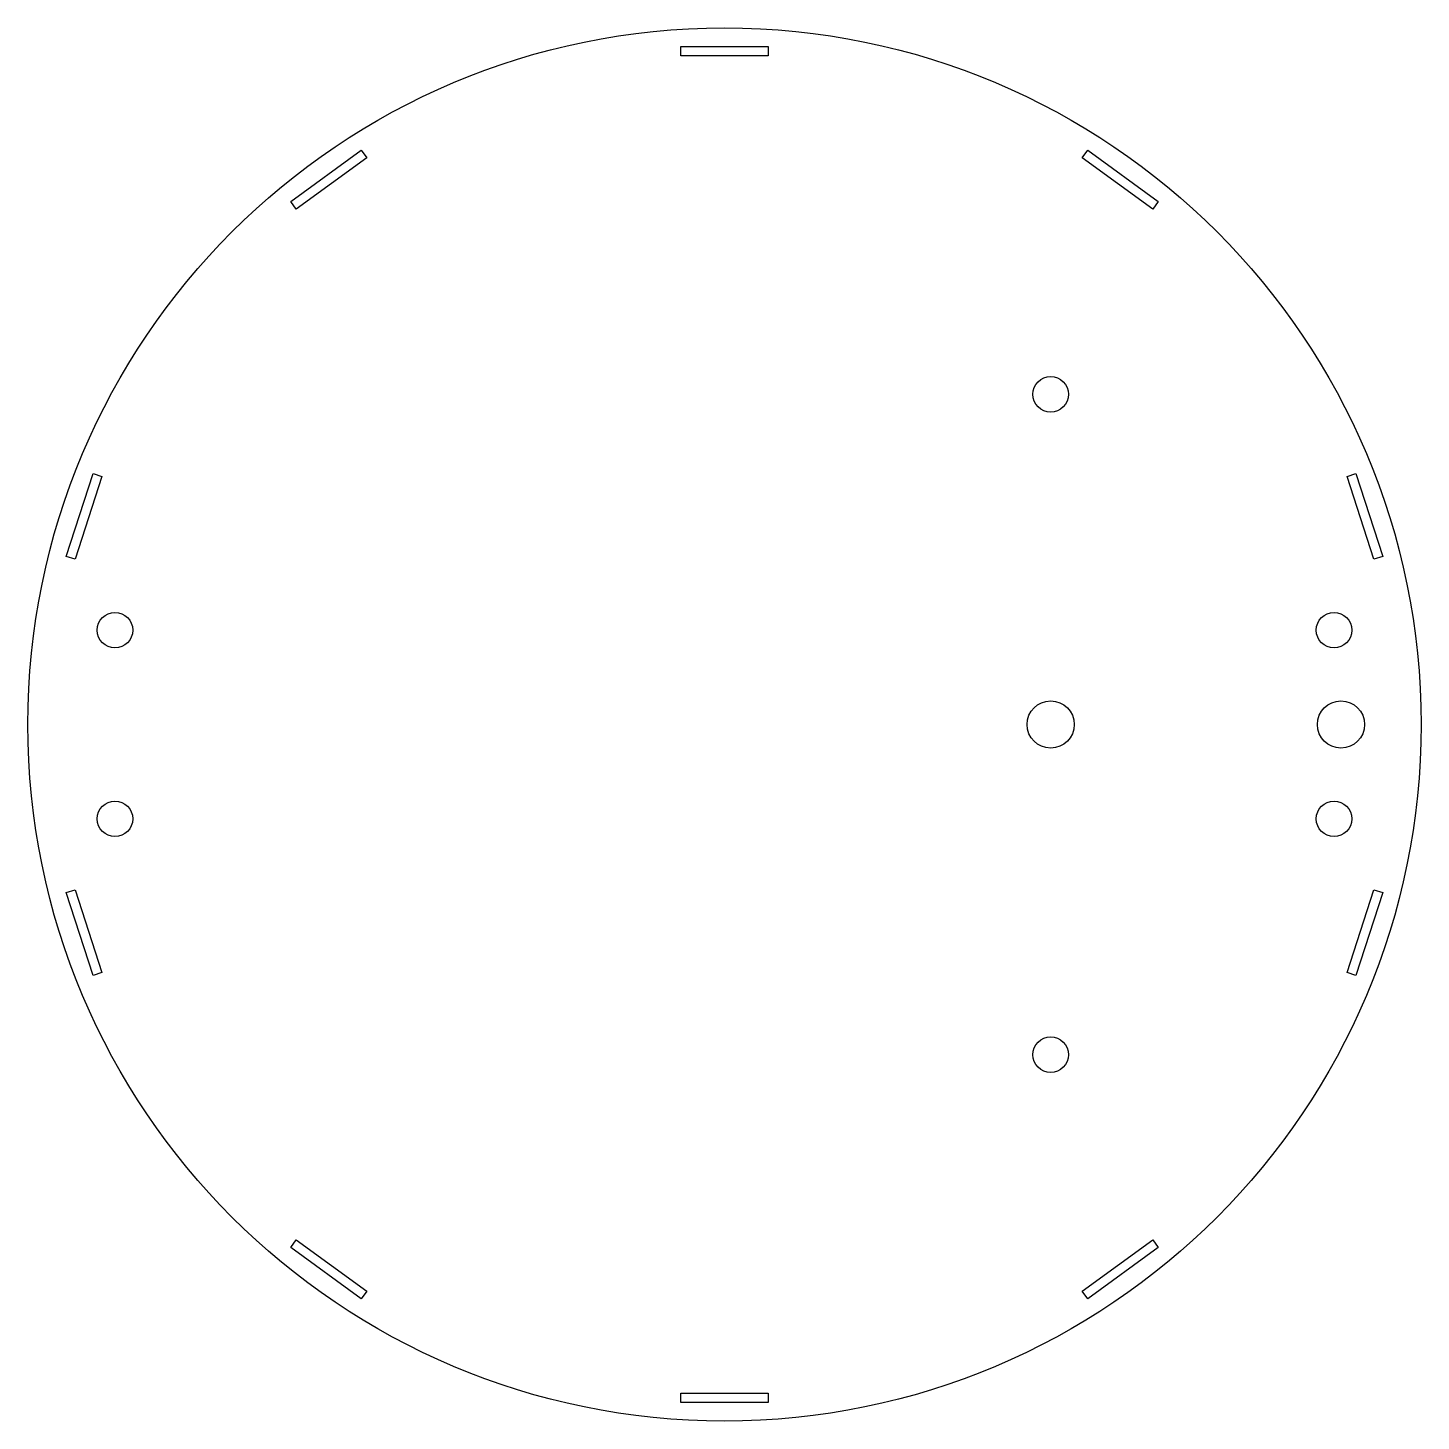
# Model space of a CAD drawing. Header units: millimetres. Extents: x -96 to 96, y -96 to 96.
import ezdxf

# ---------------------------------------------------------------- set-up
doc = ezdxf.new("R2010")
doc.units = ezdxf.units.MM

msp = doc.modelspace()

# ---------------------------------------------------------------- linework, layer by layer
at = {"color": 7, "linetype": 'Continuous', "lineweight": 25}
for p, q in [((-6, 93.45), (6, 93.45)), ((-6, 92.15), (-6, 93.45)), ((6, 93.45), (6, 92.15)), ((6, 92.15), (-6, 92.15)), ((-59.78, 72.08), (-50.07, 79.13)), ((-50.07, 79.13), (-49.31, 78.08)), ((49.31, 78.08), (50.07, 79.13)), ((50.07, 79.13), (59.78, 72.08)), ((-49.31, 78.08), (-59.02, 71.02)), ((59.02, 71.02), (49.31, 78.08)), ((-59.02, 71.02), (-59.78, 72.08)), ((59.78, 72.08), (59.02, 71.02)), ((-90.73, 23.17), (-87.02, 34.58)), ((-87.02, 34.58), (-85.79, 34.18)), ((85.79, 34.18), (87.02, 34.58)), ((87.02, 34.58), (90.73, 23.17)), ((-85.79, 34.18), (-89.49, 22.77)), ((89.49, 22.77), (85.79, 34.18)), ((-89.49, 22.77), (-90.73, 23.17)), ((90.73, 23.17), (89.49, 22.77)), ((-90.73, -23.17), (-89.49, -22.77)), ((-89.49, -22.77), (-85.79, -34.18)), ((85.79, -34.18), (89.49, -22.77)), ((89.49, -22.77), (90.73, -23.17)), ((-87.02, -34.58), (-90.73, -23.17)), ((90.73, -23.17), (87.02, -34.58)), ((-85.79, -34.18), (-87.02, -34.58)), ((87.02, -34.58), (85.79, -34.18)), ((-59.78, -72.08), (-59.02, -71.02)), ((-59.02, -71.02), (-49.31, -78.08)), ((49.31, -78.08), (59.02, -71.02)), ((59.02, -71.02), (59.78, -72.08)), ((-50.07, -79.13), (-59.78, -72.08)), ((59.78, -72.08), (50.07, -79.13)), ((-49.31, -78.08), (-50.07, -79.13)), ((50.07, -79.13), (49.31, -78.08)), ((-6, -92.15), (6, -92.15)), ((-6, -93.45), (-6, -92.15)), ((6, -92.15), (6, -93.45)), ((6, -93.45), (-6, -93.45))]:
    msp.add_line(p, q, dxfattribs=at)
for centre, radius in [((0, 0), 96), ((44.95, 45.5), 2.45), ((-84, 13), 2.45), ((84, 13), 2.45), ((44.95, 0), 3.25), ((84.95, 0), 3.25), ((-84, -13), 2.45), ((84, -13), 2.45), ((44.95, -45.5), 2.45)]:
    msp.add_circle(centre, radius, dxfattribs=at)

doc.saveas('drawing.dxf')
